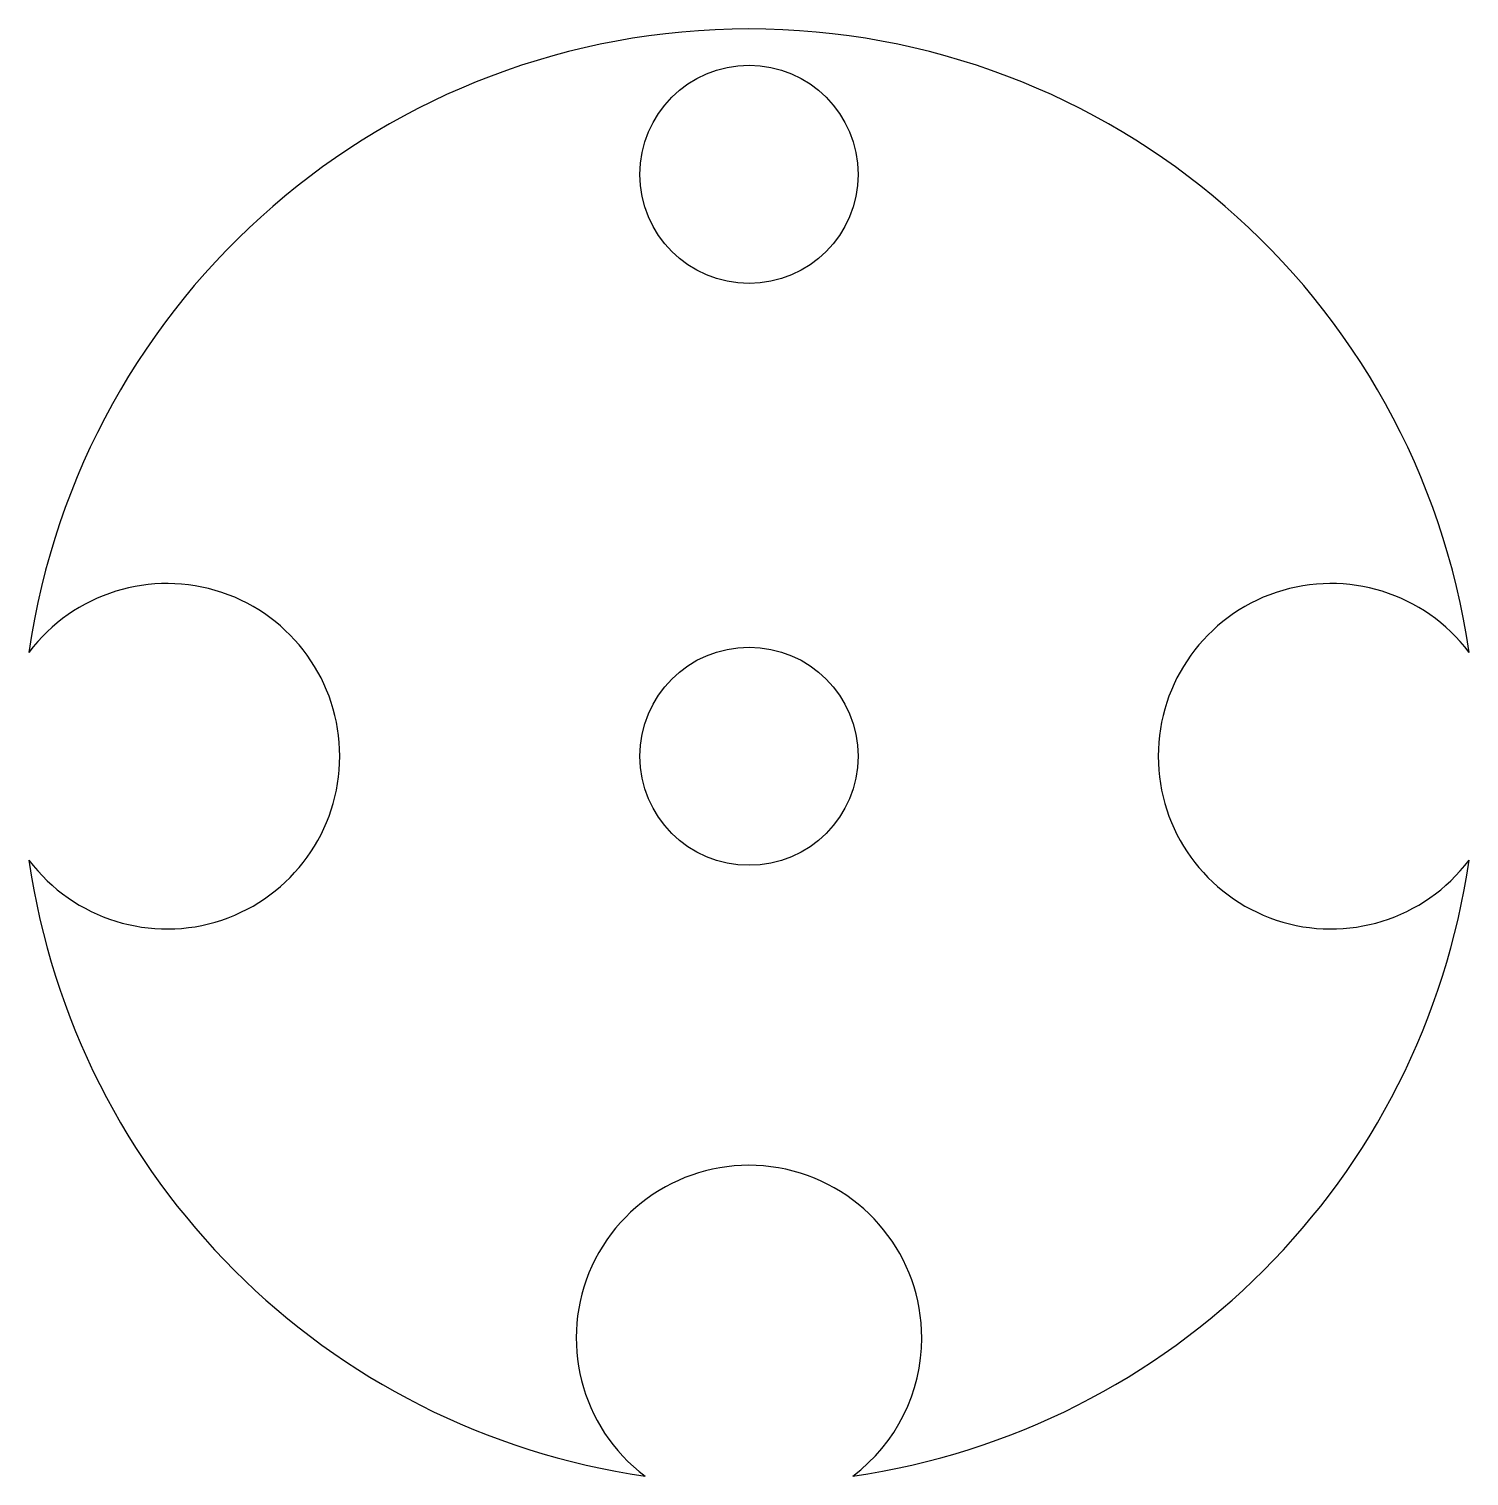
# Model space of a CAD drawing. Header units: millimetres. Extents: x -19.8 to 19.8, y -19.8 to 20.
import ezdxf

# ---------------------------------------------------------------- set-up
doc = ezdxf.new("R2010")
doc.units = ezdxf.units.MM
doc.layers.add('Shape', color=7, linetype='CONTINUOUS')

msp = doc.modelspace()

# ---------------------------------------------------------------- linework, layer by layer
at = {"layer": 'Shape'}
for p, q in [((3, 16), (3, 16, 1)), ((3, 16), (3, 16, 1)), ((-19.7949, 2.85676), (-19.7949, 2.85676, 1)), ((-19.7949, 2.85676), (-19.7949, 2.85676, 1)), ((19.7949, 2.85676), (19.7949, 2.85676, 1)), ((19.7949, 2.85676), (19.7949, 2.85676, 1)), ((-11.25, 0), (-11.25, 0, 1)), ((-11.25, 0), (-11.25, 0, 1)), ((3, 0), (3, 0, 1)), ((3, 0), (3, 0, 1)), ((-19.7949, -2.85676), (-19.7949, -2.85676, 1)), ((-19.7949, -2.85676), (-19.7949, -2.85676, 1)), ((19.7949, -2.85676), (19.7949, -2.85676, 1)), ((19.7949, -2.85676), (19.7949, -2.85676, 1)), ((4.75, -16), (4.75, -16, 1)), ((4.75, -16), (4.75, -16, 1)), ((-2.85676, -19.7949), (-2.85676, -19.7949, 1)), ((-2.85676, -19.7949), (-2.85676, -19.7949, 1)), ((2.85676, -19.7949), (2.85676, -19.7949, 1)), ((2.85676, -19.7949), (2.85676, -19.7949, 1))]:
    msp.add_line(p, q, dxfattribs=at)
for centre in [(0, 16), (0, 16), (0, 16), (0, 16), (0, 0), (0, 0), (0, 0), (0, 0)]:
    msp.add_circle(centre, 3, dxfattribs=at)
for centre, radius, start, end in [((0, 0, 1), 20, 8.2121, 171.788), ((0, 0), 20, 8.2121, 171.788), ((0, 0, 1), 20, 8.2121, 171.788), ((0, 0), 20, 8.2121, 171.788), ((-16, 0, 1), 4.75, 0, 143.028), ((-16, 0, 1), 4.75, 0, 143.028), ((-16, 0), 4.75, 0, 143.028), ((-16, 0), 4.75, 0, 143.028), ((16, 0, 1), 4.75, 36.9719, -36.9719), ((16, 0), 4.75, 36.9719, -36.9719), ((16, 0, 1), 4.75, 36.9719, -36.9719), ((16, 0), 4.75, 36.9719, -36.9719), ((-16, 0, 1), 4.75, -143.028, 0), ((-16, 0), 4.75, -143.028, 0), ((-16, 0), 4.75, -143.028, 0), ((-16, 0, 1), 4.75, -143.028, 0), ((0, 0, 1), 20, -171.788, -98.2121), ((0, 0), 20, -171.788, -98.2121), ((0, 0, 1), 20, -171.788, -98.2121), ((0, 0), 20, -171.788, -98.2121), ((0, 0, 1), 20, -81.7879, -8.2121), ((0, 0), 20, -81.7879, -8.2121), ((0, 0, 1), 20, -81.7879, -8.2121), ((0, 0), 20, -81.7879, -8.2121), ((0, -16, 1), 4.75, 0, -126.972), ((0, -16), 4.75, 0, -126.972), ((0, -16, 1), 4.75, 0, -126.972), ((0, -16), 4.75, 0, -126.972), ((0, -16, 1), 4.75, -53.0281, 0), ((0, -16), 4.75, -53.0281, 0), ((0, -16), 4.75, -53.0281, 0), ((0, -16, 1), 4.75, -53.0281, 0)]:
    msp.add_arc(centre, radius, start, end, dxfattribs=at)

doc.saveas('drawing.dxf')
